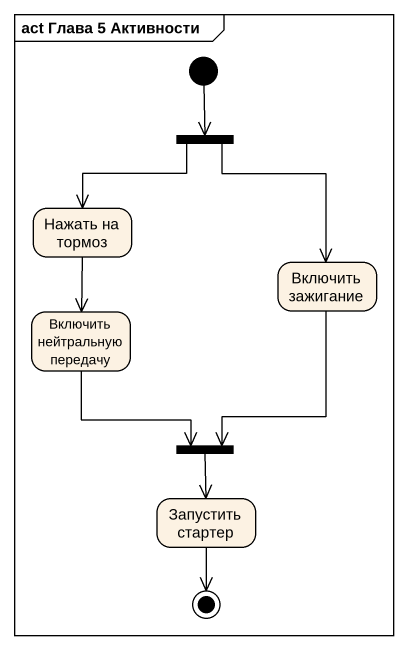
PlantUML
@startuml
mainframe act Глава 5 Активности
hide empty description
state fork1 <<fork>>
state "Нажать на тормоз" as Нажать_на_тормоз
state "Включить нейтральную передачу" as Включить_нейтральную
state "Включить зажигание" as Включить_зажигание
state "Запустить стартер" as Запустить_стартер
state fork2 <<join>>
[*] --> fork1
fork1 --> Нажать_на_тормоз
fork1 --> Включить_зажигание
Нажать_на_тормоз --> Включить_нейтральную
Включить_нейтральную --> fork2
Включить_зажигание --> fork2
fork2 --> Запустить_стартер
Запустить_стартер --> [*]
@enduml
